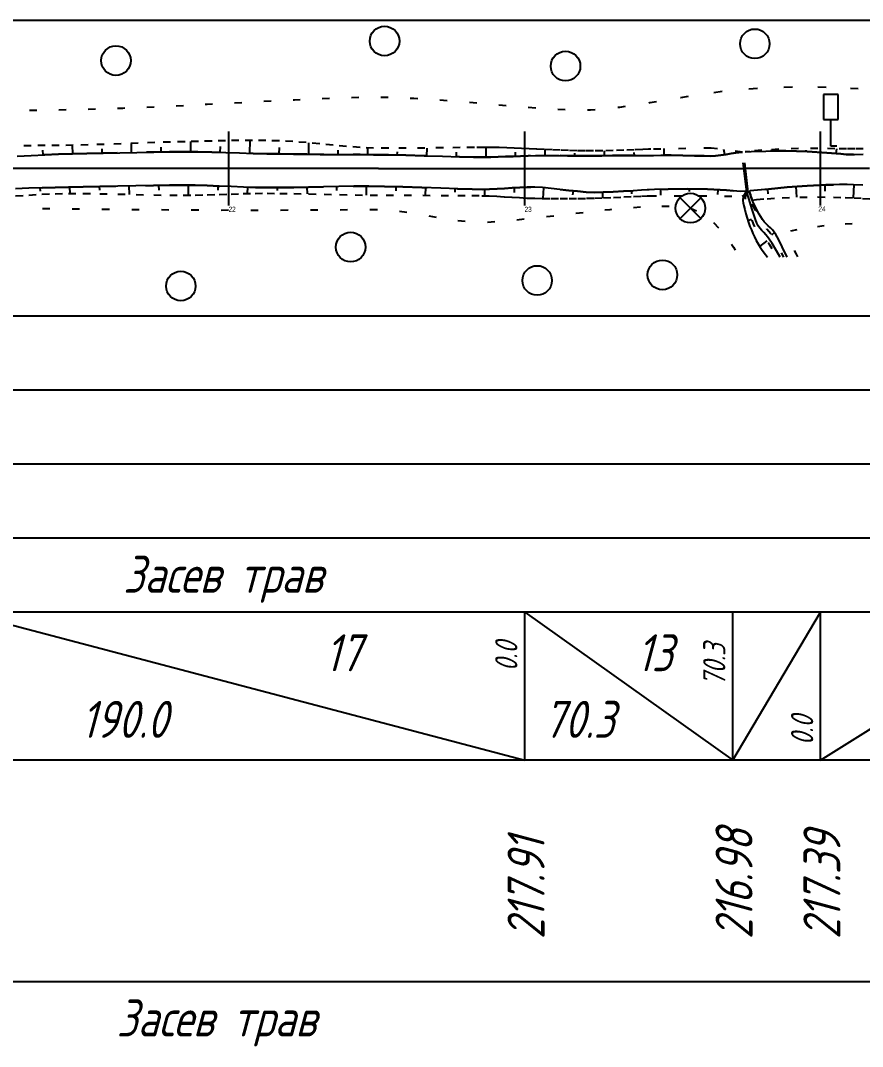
# Model space of a CAD drawing. Extents: x 2172 to 5772, y -842 to -248.
# Drawn here: x 2693.1 to 2750.1, y -681.8 to -612.5 of the extents above; entities that cross this region are included whole.
import ezdxf

# ---------------------------------------------------------------- set-up
doc = ezdxf.new("R2010")
doc.units = 0
doc.header["$MEASUREMENT"] = 0
for name, pattern in [('CONTI', [0]), ('STROT', [1.7, 0.5, -1.2]), ('TP0', [0])]:
    doc.linetypes.add(name, pattern=pattern)
doc.layers.get('0').update_dxf_attribs({"linetype": 'CONTINUOUS'})
for name, color, linetype in [('DEFAULT', 7, 'CONTI'), ('OBRIVDEFAULT', 32, 'CONTI'), ('OTKOSDEFAULT', 32, 'CONTI'), ('SIT_LDEFAULT', 7, 'CONTI'), ('USLZNDEFAULT', 7, 'CONTI'), ('ОТМЕТКИ_КЮВЕТОВ', 7, 'CONTINUOUS'), ('ЧЕРНЫЕ_ОТМЕТКИ', 7, 'CONTINUOUS')]:
    doc.layers.add(name, color=color, linetype=linetype)
doc.styles.add('SHRFT', font='TXT', dxfattribs={"width": 8.75})
doc.styles.add('ГОСТ', font='gost.TTF', dxfattribs={"oblique": 15, "height": 1})

# ---------------------------------------------------------------- blocks, each defined once
blk = doc.blocks.new('BL_7')
at = {"color": 0}
for p, q in [((-3.5, 3.5), (3.5, -3.5)), ((-3.5, -3.5), (3.5, 3.5))]:
    blk.add_line(p, q, dxfattribs=at)
blk.add_circle((0, 0), 5, dxfattribs=at)
blk = doc.blocks.new('BL_12')
at = {"color": 0}
for p, q in [((2.5, 17.5), (-2.5, 17.5)), ((-2.5, 17.5), (-2.5, 9)), ((2.5, 9), (2.5, 17.5)), ((-2.5, 9), (0, 9)), ((0, 0), (0, 9)), ((0, 9), (2.5, 9)), ((2, 0), (0, 0))]:
    blk.add_line(p, q, dxfattribs=at)
blk = doc.blocks.new('BL_2004')
at = {"color": 0}
blk.add_circle((0, 0), 5, dxfattribs=at)

msp = doc.modelspace()

# ---------------------------------------------------------------- linework, layer by layer
at = {"linetype": 'TP0'}
for p, q in [((3107.228, -612.478), (2267.228, -612.478)), ((3107.228, -632.478), (2267.228, -632.478)), ((3107.228, -642.478), (2267.228, -642.478)), ((3107.228, -647.478), (2267.228, -647.478)), ((3107.228, -652.478), (2267.228, -652.478)), ((3107.228, -662.478), (2267.228, -662.478)), ((3107.228, -677.478), (2267.228, -677.478))]:
    msp.add_line(p, q, dxfattribs=at)
at = {"layer": 'DEFAULT', "color": 12, "linetype": 'CONTI'}
for p, q in [((2707.228, -624.977), (2707.227, -619.978)), ((2727.228, -624.978), (2727.23, -619.978)), ((2747.227, -624.977), (2747.229, -619.978)), ((2694.925, -622.478), (2692.435, -622.478)), ((2697.414, -622.478), (2694.925, -622.478)), ((2699.904, -622.478), (2697.414, -622.478)), ((2702.393, -622.478), (2699.904, -622.478)), ((2704.883, -622.478), (2702.393, -622.478)), ((2707.372, -622.478), (2704.883, -622.478)), ((2709.862, -622.478), (2707.372, -622.478)), ((2712.352, -622.478), (2709.862, -622.478)), ((2714.841, -622.478), (2712.352, -622.478)), ((2717.331, -622.478), (2714.841, -622.478)), ((2717.33, -622.478), (2730.068, -622.478)), ((2742.068, -622.478), (2742.099, -622.478)), ((2742.099, -622.478), (2742.129, -622.478)), ((2742.129, -622.478), (2742.159, -622.478)), ((2742.159, -622.478), (2742.189, -622.478))]:
    msp.add_line(p, q, dxfattribs=at)
for points in [[(2730.068, -622.478, 0), (2730.856, -622.477, 0)], [(2730.856, -622.477, 0), (2731.615, -622.478, 0)], [(2731.615, -622.478, 0), (2732.349, -622.477, 0)], [(2732.349, -622.477, 0), (2733.055, -622.478, 0)], [(2733.055, -622.478, 0), (2733.734, -622.478, 0)], [(2733.734, -622.478, 0), (2734.388, -622.477, 0)], [(2734.388, -622.477, 0), (2735.016, -622.477, 0)], [(2735.016, -622.477, 0), (2735.615, -622.477, 0)], [(2735.615, -622.477, 0), (2736.189, -622.477, 0)], [(2736.189, -622.477, 0), (2736.735, -622.477, 0)], [(2736.735, -622.477, 0), (2737.256, -622.478, 0)], [(2737.256, -622.478, 0), (2737.749, -622.477, 0)], [(2737.749, -622.477, 0), (2738.215, -622.478, 0)], [(2738.215, -622.478, 0), (2738.654, -622.478, 0)], [(2738.654, -622.478, 0), (2739.069, -622.477, 0)], [(2739.069, -622.477, 0), (2739.456, -622.478, 0)], [(2739.456, -622.478, 0), (2739.815, -622.478, 0)], [(2739.815, -622.478, 0), (2740.148, -622.477, 0)], [(2740.148, -622.477, 0), (2740.454, -622.477, 0)], [(2740.454, -622.477, 0), (2740.735, -622.478, 0)], [(2740.735, -622.478, 0), (2740.989, -622.477, 0)], [(2740.989, -622.477, 0), (2741.215, -622.478, 0)], [(2741.215, -622.478, 0), (2741.415, -622.478, 0)], [(2741.415, -622.478, 0), (2741.589, -622.479, 0)], [(2741.589, -622.479, 0), (2741.735, -622.477, 0)], [(2741.735, -622.477, 0), (2741.856, -622.478, 0)], [(2741.856, -622.478, 0), (2741.949, -622.477, 0)], [(2741.949, -622.477, 0), (2742.015, -622.479, 0)], [(2742.015, -622.479, 0), (2742.055, -622.477, 0)], [(2742.055, -622.477, 0), (2742.069, -622.477, 0)], [(2742.201, -622.477, 0), (2742.189, -622.478, 0)], [(2742.243, -622.477, 0), (2742.201, -622.477, 0)], [(2742.31, -622.477, 0), (2742.243, -622.477, 0)], [(2742.403, -622.477, 0), (2742.31, -622.477, 0)], [(2742.522, -622.477, 0), (2742.403, -622.477, 0)], [(2742.669, -622.478, 0), (2742.522, -622.477, 0)], [(2742.843, -622.479, 0), (2742.669, -622.478, 0)], [(2743.042, -622.477, 0), (2742.843, -622.479, 0)], [(2743.27, -622.478, 0), (2743.042, -622.477, 0)], [(2743.523, -622.479, 0), (2743.27, -622.478, 0)], [(2743.802, -622.477, 0), (2743.523, -622.479, 0)], [(2744.11, -622.478, 0), (2743.802, -622.477, 0)], [(2744.443, -622.477, 0), (2744.11, -622.478, 0)], [(2744.802, -622.477, 0), (2744.443, -622.477, 0)], [(2745.19, -622.477, 0), (2744.802, -622.477, 0)], [(2745.602, -622.478, 0), (2745.19, -622.477, 0)], [(2746.043, -622.478, 0), (2745.602, -622.478, 0)], [(2746.508, -622.477, 0), (2746.043, -622.478, 0)], [(2747.002, -622.477, 0), (2746.508, -622.477, 0)], [(2747.522, -622.477, 0), (2747.002, -622.477, 0)], [(2748.068, -622.477, 0), (2747.522, -622.477, 0)], [(2748.642, -622.477, 0), (2748.068, -622.477, 0)], [(2749.244, -622.478, 0), (2748.642, -622.477, 0)], [(2749.869, -622.479, 0), (2749.244, -622.478, 0)], [(2750.523, -622.477, 0), (2749.869, -622.479, 0)]]:
    msp.add_polyline3d(points, dxfattribs=at)
at = {"layer": 'OBRIVDEFAULT', "color": 32}
for p, q in [((2742.074, -624.271, 43.105), (2742.031, -624.369, 43.111)), ((2742.113, -624.186, 43.1), (2742.074, -624.271, 43.105)), ((2742.146, -624.125, 43.097), (2742.113, -624.186, 43.1)), ((2742.163, -624.094, 43.095), (2742.146, -624.125, 43.097)), ((2742.429, -624.086, 43.043), (2742.422, -624.062, 43.041)), ((2742.449, -624.156, 43.049), (2742.429, -624.086, 43.043)), ((2742.479, -624.255, 43.058), (2742.449, -624.156, 43.049)), ((2742.518, -624.374, 43.068), (2742.479, -624.255, 43.058)), ((2741.974, -624.576, 43.121), (2741.973, -624.668, 43.126)), ((2741.973, -624.668, 43.126), (2741.997, -624.797, 43.137)), ((2741.996, -624.474, 43.116), (2741.974, -624.576, 43.121)), ((2742.031, -624.369, 43.111), (2741.996, -624.474, 43.116)), ((2741.997, -624.797, 43.137), (2742.042, -625, 43.154)), ((2742.042, -625, 43.154), (2742.106, -625.26, 43.176)), ((2742.56, -624.499, 43.079), (2742.518, -624.374, 43.068)), ((2742.604, -624.618, 43.09), (2742.56, -624.499, 43.079)), ((2742.647, -624.72, 43.099), (2742.604, -624.618, 43.09)), ((2742.7, -624.833, 43.09), (2742.647, -624.72, 43.099)), ((2742.775, -624.986, 43.079), (2742.7, -624.833, 43.09)), ((2742.862, -625.168, 43.065), (2742.775, -624.986, 43.079)), ((2742.106, -625.26, 43.176), (2742.182, -625.551, 43.201)), ((2742.182, -625.551, 43.201), (2742.267, -625.851, 43.227)), ((2742.936, -625.31), (2742.833, -625.374)), ((2742.964, -625.365, 43.05), (2742.862, -625.168, 43.065)), ((2743.072, -625.565, 43.034), (2742.964, -625.365, 43.05)), ((2743.183, -625.758, 43.018), (2743.072, -625.565, 43.034)), ((2742.267, -625.851, 43.227), (2742.358, -626.143, 43.252)), ((2742.313, -625.997), (2742.548, -625.908)), ((2742.358, -626.143, 43.252), (2742.45, -626.401, 43.275)), ((2743.294, -625.93, 43.004), (2743.183, -625.758, 43.018)), ((2743.414, -626.08, 42.976), (2743.294, -625.93, 43.004)), ((2743.546, -626.219, 42.948), (2743.414, -626.08, 42.976)), ((2743.687, -626.357, 42.919), (2743.546, -626.219, 42.948)), ((2743.829, -626.493, 42.89), (2743.687, -626.357, 42.919)), ((2742.45, -626.401, 43.275), (2742.546, -626.638, 43.257)), ((2742.546, -626.638, 43.257), (2742.65, -626.874, 43.24)), ((2742.65, -626.874, 43.24), (2742.761, -627.112, 43.222)), ((2743.968, -626.632, 42.861), (2743.829, -626.493, 42.89)), ((2744.114, -626.809), (2743.914, -626.982)), ((2744.095, -626.781, 42.833), (2743.968, -626.632, 42.861)), ((2744.205, -626.943, 42.804), (2744.095, -626.781, 42.833)), ((2744.372, -627.252, 42.733), (2744.205, -626.943, 42.804)), ((2742.761, -627.112, 43.222), (2742.878, -627.347, 43.204)), ((2742.878, -627.347, 43.204), (2743.003, -627.575, 43.185)), ((2743.003, -627.575, 43.185), (2743.136, -627.799, 43.167)), ((2743.118, -627.768), (2743.611, -627.384)), ((2744.635, -627.78, 42.613), (2744.372, -627.252, 42.733)), ((2744.945, -628.428, 42.467), (2744.635, -627.78, 42.613)), ((2743.136, -627.799, 43.167), (2743.275, -628.01, 43.15)), ((2743.275, -628.01, 43.15), (2743.493, -628.305, 43.041)), ((2743.493, -628.305, 43.041), (2743.626, -628.478, 42.975)), ((2744.967, -628.478, 42.456), (2744.945, -628.428, 42.607))]:
    msp.add_line(p, q, dxfattribs=at)
at = {"layer": 'OTKOSDEFAULT', "color": 32, "linetype": 'STROT'}
for p, q in [((2699.941, -620.812, 44.076), (2698.801, -620.851, 44.092)), ((2701.093, -620.771, 44.059), (2699.941, -620.812, 44.076)), ((2702.222, -620.73, 44.043), (2701.093, -620.771, 44.059)), ((2703.289, -620.695, 44.028), (2702.222, -620.73, 44.043)), ((2704.261, -620.669, 44.015), (2703.289, -620.695, 44.028)), ((2705.171, -620.647, 44.005), (2704.261, -620.669, 44.015)), ((2706.084, -620.624, 43.995), (2705.171, -620.647, 44.005)), ((2706.995, -620.605, 43.985), (2706.084, -620.624, 43.995)), ((2707.906, -620.591, 43.976), (2706.995, -620.605, 43.985)), ((2708.818, -620.587, 43.966), (2707.906, -620.591, 43.976)), ((2709.727, -620.594, 43.956), (2708.818, -620.587, 43.966)), ((2710.637, -620.616, 43.946), (2709.727, -620.594, 43.956)), ((2711.546, -620.663, 43.93), (2710.637, -620.616, 43.946)), ((2712.455, -620.735, 43.914), (2711.546, -620.663, 43.93)), ((2713.364, -620.819, 43.898), (2712.455, -620.735, 43.914)), ((2714.273, -620.909, 43.882), (2713.364, -620.819, 43.898)), ((2693.854, -620.94, 44.183), (2692.905, -620.947, 44.203)), ((2694.806, -620.935, 44.162), (2693.854, -620.94, 44.183)), ((2695.755, -620.925, 44.142), (2694.806, -620.935, 44.162)), ((2696.705, -620.909, 44.121), (2695.755, -620.925, 44.142)), ((2697.71, -620.885, 44.107), (2696.705, -620.909, 44.121)), ((2698.801, -620.851, 44.092), (2697.71, -620.885, 44.107)), ((2715.183, -620.994, 43.866), (2714.273, -620.909, 43.882)), ((2716.096, -621.062, 43.85), (2715.183, -620.994, 43.866)), ((2717.006, -621.104, 43.834), (2716.096, -621.062, 43.85)), ((2718.03, -621.119, 43.819), (2717.006, -621.104, 43.834)), ((2719.218, -621.118, 43.801), (2718.03, -621.119, 43.819)), ((2720.48, -621.107, 43.782), (2719.218, -621.118, 43.801)), ((2721.726, -621.089, 43.764), (2720.48, -621.107, 43.782)), ((2722.869, -621.071, 43.747), (2721.726, -621.089, 43.764)), ((2723.822, -621.058, 43.733), (2722.869, -621.071, 43.747)), ((2724.495, -621.053, 43.723), (2723.822, -621.058, 43.733)), ((2724.998, -621.06, 43.713), (2724.495, -621.053, 43.723)), ((2725.502, -621.073, 43.702), (2724.998, -621.06, 43.713)), ((2726.006, -621.091, 43.691), (2725.502, -621.073, 43.702)), ((2726.51, -621.112, 43.68), (2726.006, -621.091, 43.691)), ((2727.013, -621.136, 43.67), (2726.51, -621.112, 43.68)), ((2727.516, -621.157, 43.659), (2727.013, -621.136, 43.67)), ((2728.02, -621.175, 43.648), (2727.516, -621.157, 43.659)), ((2728.537, -621.193, 43.638), (2728.02, -621.175, 43.648)), ((2729.075, -621.217, 43.628), (2728.537, -621.193, 43.638)), ((2729.629, -621.242, 43.618), (2729.075, -621.217, 43.628)), ((2730.193, -621.265, 43.608), (2729.629, -621.242, 43.618)), ((2730.759, -621.284, 43.597), (2730.193, -621.265, 43.608)), ((2731.323, -621.295, 43.587), (2730.759, -621.284, 43.597)), ((2731.879, -621.297, 43.577), (2731.323, -621.295, 43.587)), ((2732.495, -621.286, 43.572), (2731.879, -621.297, 43.577)), ((2733.203, -621.265, 43.567), (2732.495, -621.286, 43.572)), ((2733.935, -621.239, 43.561), (2733.203, -621.265, 43.567)), ((2734.624, -621.216, 43.556), (2733.935, -621.239, 43.561)), ((2735.201, -621.197, 43.552), (2734.624, -621.216, 43.556)), ((2735.599, -621.186, 43.549), (2735.201, -621.197, 43.552)), ((2735.746, -621.182, 43.548), (2735.599, -621.186, 43.549)), ((2739.822, -621.099, 43.467), (2735.746, -621.182, 43.548)), ((2741.944, -621.369, 43.428), (2739.822, -621.099, 43.467)), ((2741.9, -621.37, 43.427), (2741.944, -621.369, 43.428)), ((2742.428, -621.329, 43.436), (2742.118, -621.362, 43.432)), ((2743.248, -621.254, 43.448), (2742.428, -621.329, 43.436)), ((2744.409, -621.181, 43.465), (2743.248, -621.254, 43.448)), ((2745.733, -621.136, 43.484), (2744.409, -621.181, 43.465)), ((2747.048, -621.131, 43.503), (2745.733, -621.136, 43.484)), ((2748.186, -621.146, 43.52), (2747.048, -621.131, 43.503)), ((2748.979, -621.161, 43.531), (2748.186, -621.146, 43.52)), ((2749.545, -621.161, 43.538), (2748.979, -621.161, 43.531)), ((2750.108, -621.151, 43.545), (2749.545, -621.161, 43.538)), ((2692.809, -624.33, 44.155), (2693.699, -624.276, 44.145)), ((2693.699, -624.276, 44.145), (2694.591, -624.227, 44.135)), ((2694.591, -624.227, 44.135), (2695.482, -624.187, 44.125)), ((2695.482, -624.187, 44.125), (2696.373, -624.169, 44.116)), ((2696.373, -624.169, 44.116), (2697.359, -624.171, 44.098)), ((2697.359, -624.171, 44.098), (2698.493, -624.188, 44.078)), ((2698.493, -624.188, 44.078), (2699.71, -624.216, 44.057)), ((2699.71, -624.216, 44.057), (2700.946, -624.244, 44.035)), ((2700.946, -624.244, 44.035), (2702.142, -624.269, 44.014)), ((2702.142, -624.269, 44.014), (2703.228, -624.287, 43.994)), ((2703.228, -624.287, 43.994), (2704.145, -624.292, 43.978)), ((2704.145, -624.292, 43.978), (2704.956, -624.283, 43.965)), ((2704.956, -624.283, 43.965), (2705.766, -624.264, 43.952)), ((2705.766, -624.264, 43.952), (2706.576, -624.237, 43.939)), ((2706.576, -624.237, 43.939), (2707.384, -624.209, 43.926)), ((2707.384, -624.209, 43.926), (2708.195, -624.183, 43.913)), ((2708.195, -624.183, 43.913), (2709.005, -624.165, 43.9)), ((2709.005, -624.165, 43.9), (2709.814, -624.159, 43.887)), ((2709.814, -624.159, 43.887), (2710.673, -624.165, 43.873)), ((2710.673, -624.165, 43.873), (2711.614, -624.183, 43.857)), ((2711.614, -624.183, 43.857), (2712.617, -624.204, 43.841)), ((2712.617, -624.204, 43.841), (2713.657, -624.228, 43.823)), ((2713.657, -624.228, 43.823), (2714.711, -624.251, 43.806)), ((2714.711, -624.251, 43.806), (2715.759, -624.27, 43.789)), ((2715.759, -624.27, 43.789), (2716.778, -624.282, 43.772)), ((2716.778, -624.282, 43.772), (2717.863, -624.289, 43.753)), ((2717.863, -624.289, 43.753), (2719.077, -624.292, 43.732)), ((2719.077, -624.292, 43.732), (2720.342, -624.295, 43.71)), ((2720.342, -624.295, 43.71), (2721.577, -624.301, 43.689)), ((2721.577, -624.301, 43.689), (2722.706, -624.304, 43.669)), ((2722.706, -624.304, 43.669), (2723.646, -624.312, 43.653)), ((2741.924, -624.347, 43.116), (2742.014, -624.305, 43.11)), ((2742.014, -624.305, 43.11), (2742.03, -624.28, 43.108)), ((2742.03, -624.28, 43.108), (2742.163, -624.094, 43.095)), ((2742.163, -624.094, 43.095), (2742.165, -624.084, 43.111)), ((2742.165, -624.084, 43.111), (2742.178, -624.026, 43.534)), ((2742.422, -624.062, 43.041), (2742.429, -624.086, 43.043)), ((2742.429, -624.086, 43.043), (2742.449, -624.156, 43.049)), ((2742.449, -624.156, 43.049), (2742.479, -624.255, 43.058)), ((2742.479, -624.255, 43.058), (2742.518, -624.374, 43.068)), ((2723.646, -624.312, 43.653), (2724.319, -624.32, 43.641)), ((2724.319, -624.32, 43.641), (2724.831, -624.335, 43.636)), ((2724.831, -624.335, 43.636), (2725.342, -624.36, 43.63)), ((2725.342, -624.36, 43.63), (2725.854, -624.392, 43.624)), ((2725.854, -624.392, 43.624), (2726.365, -624.425, 43.619)), ((2726.365, -624.425, 43.619), (2726.877, -624.454, 43.613)), ((2726.877, -624.454, 43.613), (2727.387, -624.48, 43.608)), ((2727.387, -624.48, 43.608), (2727.9, -624.497, 43.602)), ((2727.9, -624.497, 43.602), (2728.437, -624.507, 43.593)), ((2728.437, -624.507, 43.593), (2729.011, -624.513, 43.584)), ((2729.011, -624.513, 43.584), (2729.611, -624.515, 43.574)), ((2729.611, -624.515, 43.574), (2730.221, -624.514, 43.564)), ((2730.221, -624.514, 43.564), (2730.826, -624.507, 43.554)), ((2730.826, -624.507, 43.554), (2731.41, -624.5, 43.545)), ((2731.41, -624.5, 43.545), (2731.961, -624.486, 43.536)), ((2731.961, -624.486, 43.536), (2732.555, -624.465, 43.529)), ((2732.555, -624.465, 43.529), (2733.232, -624.435, 43.521)), ((2733.232, -624.435, 43.521), (2733.929, -624.403, 43.513)), ((2733.929, -624.403, 43.513), (2734.58, -624.375, 43.505)), ((2734.58, -624.375, 43.505), (2735.124, -624.352, 43.499)), ((2735.124, -624.352, 43.499), (2735.496, -624.338, 43.494)), ((2735.496, -624.338, 43.494), (2735.634, -624.334, 43.493)), ((2735.634, -624.334, 43.493), (2741.924, -624.347, 43.116)), ((2742.518, -624.374, 43.068), (2742.56, -624.499, 43.079)), ((2742.56, -624.499, 43.079), (2742.604, -624.618, 43.09)), ((2742.604, -624.618, 43.09), (2742.894, -624.59, 42.931)), ((2742.894, -624.59, 42.931), (2743.61, -624.523, 42.98)), ((2743.61, -624.523, 42.98), (2744.633, -624.458, 43.049)), ((2744.633, -624.458, 43.049), (2745.821, -624.415, 43.128)), ((2745.821, -624.415, 43.128), (2747.026, -624.408, 43.208)), ((2747.026, -624.408, 43.208), (2748.095, -624.427, 43.279)), ((2748.095, -624.427, 43.279), (2748.877, -624.452, 43.33)), ((2748.877, -624.452, 43.33), (2749.463, -624.475, 43.329)), ((2749.463, -624.475, 43.329), (2750.052, -624.501, 43.328)), ((2750.052, -624.501, 43.328), (2750.643, -624.53, 43.327))]:
    msp.add_line(p, q, dxfattribs=at)
at = {"layer": 'OTKOSDEFAULT', "color": 32}
for p, q in [((2700.652, -621.399), (2700.64, -620.788)), ((2704.642, -621.36), (2704.647, -620.66)), ((2708.632, -621.452), (2708.657, -620.589)), ((2712.621, -621.52), (2712.627, -620.751)), ((2694.671, -621.566), (2694.656, -621.251)), ((2694.783, -621.56, 44.221), (2695.713, -621.52, 44.195)), ((2695.713, -621.52, 44.195), (2696.644, -621.489, 44.168)), ((2696.644, -621.489, 44.168), (2697.633, -621.464, 44.146)), ((2696.665, -621.488), (2696.649, -620.909)), ((2697.633, -621.464, 44.146), (2698.716, -621.439, 44.123)), ((2698.658, -621.441), (2698.651, -621.149)), ((2698.716, -621.439, 44.123), (2699.852, -621.415, 44.098)), ((2699.852, -621.415, 44.098), (2701.008, -621.393, 44.072)), ((2701.008, -621.393, 44.072), (2702.142, -621.375, 44.048)), ((2702.142, -621.375, 44.048), (2703.222, -621.362, 44.024)), ((2702.648, -621.368), (2702.643, -621.043)), ((2703.222, -621.362, 44.024), (2704.207, -621.357, 44.002)), ((2704.207, -621.357, 44.002), (2705.137, -621.364, 44.002)), ((2705.137, -621.364, 44.002), (2706.072, -621.38, 44.002)), ((2706.072, -621.38, 44.002), (2707.008, -621.403, 44.002)), ((2706.637, -621.394), (2706.647, -621.005)), ((2707.008, -621.403, 44.002), (2707.944, -621.432, 44.002)), ((2707.944, -621.432, 44.002), (2708.871, -621.459, 44.002)), ((2708.871, -621.459, 44.002), (2709.791, -621.484, 44.002)), ((2709.791, -621.484, 44.002), (2710.698, -621.502, 44.002)), ((2710.628, -621.501), (2710.636, -621.06)), ((2710.698, -621.502, 44.002), (2711.598, -621.513, 43.979)), ((2711.598, -621.513, 43.979), (2712.498, -621.52, 43.957)), ((2712.498, -621.52, 43.957), (2713.399, -621.526, 43.935)), ((2713.399, -621.526, 43.935), (2714.299, -621.529, 43.913)), ((2714.299, -621.529, 43.913), (2715.199, -621.534, 43.891)), ((2714.617, -621.531), (2714.619, -621.236)), ((2715.199, -621.534, 43.891), (2716.1, -621.54, 43.869)), ((2716.612, -621.545), (2716.617, -621.087)), ((2718.611, -621.577), (2718.615, -621.348)), ((2720.612, -621.626), (2720.624, -621.104)), ((2722.611, -621.678), (2722.619, -621.376)), ((2724.611, -621.713), (2724.61, -621.054)), ((2726.611, -621.655), (2726.599, -621.386)), ((2728.61, -621.61), (2728.61, -621.197)), ((2730.611, -621.622), (2730.612, -621.451)), ((2732.618, -621.614), (2732.615, -621.282)), ((2734.635, -621.595), (2734.634, -621.407)), ((2736.662, -621.59), (2736.662, -621.134)), ((2740.472, -621.582, 43.527), (2740.839, -621.529, 43.499)), ((2740.743, -621.543), (2740.688, -621.193)), ((2740.839, -621.529, 43.499), (2741.186, -621.475, 43.473)), ((2741.186, -621.475, 43.473), (2741.486, -621.427, 43.45)), ((2741.486, -621.427, 43.45), (2741.705, -621.391, 43.433)), ((2741.705, -621.391, 43.433), (2741.814, -621.376, 43.425)), ((2741.814, -621.376, 43.425), (2741.858, -621.372, 43.426)), ((2741.858, -621.372, 43.426), (2741.9, -621.37, 43.427)), ((2742.118, -621.362, 43.432), (2742.533, -621.337, 43.443)), ((2742.533, -621.337, 43.443), (2743.532, -621.3, 43.471)), ((2743.532, -621.3, 43.471), (2744.877, -621.294, 43.508)), ((2744.19, -621.291), (2744.189, -621.192)), ((2744.877, -621.294, 43.508), (2746.324, -621.34, 43.548)), ((2746.248, -621.337), (2746.253, -621.234)), ((2746.324, -621.34, 43.548), (2747.639, -621.421, 43.585)), ((2747.639, -621.421, 43.585), (2748.593, -621.498, 43.612)), ((2748.286, -621.471), (2748.315, -621.146)), ((2748.593, -621.498, 43.612), (2748.961, -621.532, 43.622)), ((2748.961, -621.532, 43.622), (2749.11, -621.529, 43.621)), ((2749.11, -621.529, 43.621), (2749.514, -621.526, 43.619)), ((2749.514, -621.526, 43.619), (2750.099, -621.523, 43.615)), ((2692.922, -621.653, 44.274), (2693.852, -621.606, 44.247)), ((2693.852, -621.606, 44.247), (2694.783, -621.56, 44.221)), ((2716.1, -621.54, 43.869), (2717, -621.548, 43.846)), ((2717, -621.548, 43.846), (2718.011, -621.565, 43.829)), ((2718.011, -621.565, 43.829), (2719.188, -621.591, 43.809)), ((2719.188, -621.591, 43.809), (2720.436, -621.622, 43.788)), ((2720.436, -621.622, 43.788), (2721.673, -621.655, 43.766)), ((2721.673, -621.655, 43.766), (2722.807, -621.683, 43.747)), ((2722.807, -621.683, 43.747), (2723.755, -621.706, 43.731)), ((2723.755, -621.706, 43.731), (2724.426, -621.715, 43.719)), ((2724.426, -621.715, 43.719), (2724.929, -621.711, 43.708)), ((2724.929, -621.711, 43.708), (2725.433, -621.7, 43.696)), ((2725.433, -621.7, 43.696), (2725.936, -621.682, 43.684)), ((2725.936, -621.682, 43.684), (2726.44, -621.662, 43.672)), ((2726.44, -621.662, 43.672), (2726.944, -621.641, 43.661)), ((2726.944, -621.641, 43.661), (2727.448, -621.623, 43.649)), ((2727.448, -621.623, 43.649), (2727.951, -621.612, 43.637)), ((2727.951, -621.612, 43.637), (2728.468, -621.609, 43.63)), ((2728.468, -621.609, 43.63), (2729.006, -621.61, 43.621)), ((2729.006, -621.61, 43.621), (2729.561, -621.613, 43.613)), ((2729.561, -621.613, 43.613), (2730.126, -621.618, 43.605)), ((2730.126, -621.618, 43.605), (2730.695, -621.623, 43.596)), ((2730.695, -621.623, 43.596), (2731.261, -621.624, 43.588)), ((2731.261, -621.624, 43.588), (2731.822, -621.622, 43.58)), ((2731.822, -621.622, 43.58), (2732.447, -621.616, 43.57)), ((2732.447, -621.616, 43.57), (2733.165, -621.606, 43.559)), ((2733.165, -621.606, 43.559), (2733.909, -621.599, 43.548)), ((2733.909, -621.599, 43.548), (2734.609, -621.596, 43.537)), ((2734.609, -621.596, 43.537), (2735.197, -621.596, 43.529)), ((2735.197, -621.596, 43.529), (2735.6, -621.599, 43.522)), ((2735.6, -621.599, 43.522), (2735.75, -621.601, 43.52)), ((2735.75, -621.601, 43.52), (2735.937, -621.598, 43.523)), ((2735.937, -621.598, 43.523), (2736.433, -621.592, 43.53)), ((2736.433, -621.592, 43.53), (2737.129, -621.592, 43.54)), ((2737.129, -621.592, 43.54), (2737.921, -621.599, 43.551)), ((2737.921, -621.599, 43.551), (2738.701, -621.617, 43.562)), ((2738.701, -621.617, 43.562), (2739.364, -621.635, 43.572)), ((2739.364, -621.635, 43.572), (2739.798, -621.641, 43.578)), ((2739.798, -621.641, 43.578), (2740.115, -621.623, 43.554)), ((2740.115, -621.623, 43.554), (2740.472, -621.582, 43.527)), ((2703.208, -623.61, 44.064), (2702.125, -623.624, 44.081)), ((2704.126, -623.604, 44.049), (2703.208, -623.61, 44.064)), ((2704.942, -623.612, 44.026), (2704.126, -623.604, 44.049)), ((2704.479, -623.607), (2704.473, -624.288)), ((2705.757, -623.636, 44.003), (2704.942, -623.612, 44.026)), ((2747.581, -623.594, 43.566), (2746.322, -623.644, 43.562)), ((2747.502, -623.597), (2747.513, -624.006)), ((2748.505, -623.576, 43.538), (2747.581, -623.594, 43.566)), ((2748.863, -623.572, 43.567), (2748.505, -623.576, 43.538)), ((2749.022, -623.576, 43.569), (2748.863, -623.572, 43.567)), ((2749.45, -623.588, 43.575), (2749.022, -623.576, 43.569)), ((2749.466, -623.589), (2749.439, -624.475)), ((2750.075, -623.611, 43.582), (2749.45, -623.588, 43.575)), ((2693.703, -623.823, 44.206), (2692.809, -623.857, 44.218)), ((2694.596, -623.79, 44.195), (2693.703, -623.823, 44.206)), ((2694.454, -623.795), (2694.462, -624.015)), ((2695.491, -623.761, 44.183), (2694.596, -623.79, 44.195)), ((2696.385, -623.737, 44.172), (2695.491, -623.761, 44.183)), ((2697.372, -623.716, 44.156), (2696.385, -623.737, 44.172)), ((2696.46, -623.736), (2696.471, -624.169)), ((2698.5, -623.692, 44.138), (2697.372, -623.716, 44.156)), ((2698.465, -623.693), (2698.47, -623.94)), ((2699.71, -623.669, 44.119), (2698.5, -623.692, 44.138)), ((2700.937, -623.645, 44.1), (2699.71, -623.669, 44.119)), ((2700.47, -623.655), (2700.48, -624.234)), ((2702.125, -623.624, 44.081), (2700.937, -623.645, 44.1)), ((2702.475, -623.619), (2702.478, -623.947)), ((2706.572, -623.669, 43.98), (2705.757, -623.636, 44.003)), ((2706.481, -623.666), (2706.469, -623.954)), ((2707.387, -623.704, 43.957), (2706.572, -623.669, 43.98)), ((2708.203, -623.735, 43.933), (2707.387, -623.704, 43.957)), ((2709.018, -623.762, 43.91), (2708.203, -623.735, 43.933)), ((2708.485, -623.746), (2708.47, -624.177)), ((2709.834, -623.776, 43.887), (2709.018, -623.762, 43.91)), ((2710.692, -623.774, 43.872), (2709.834, -623.776, 43.887)), ((2710.49, -623.774), (2710.49, -623.969)), ((2711.625, -623.759, 43.856), (2710.692, -623.774, 43.872)), ((2712.608, -623.739, 43.839), (2711.625, -623.759, 43.856)), ((2712.497, -623.742), (2712.506, -624.202)), ((2713.627, -623.714, 43.821), (2712.608, -623.739, 43.839)), ((2714.656, -623.692, 43.803), (2713.627, -623.714, 43.821)), ((2714.501, -623.696), (2714.505, -623.972)), ((2715.679, -623.677, 43.786), (2714.656, -623.692, 43.803)), ((2716.676, -623.674, 43.768), (2715.679, -623.677, 43.786)), ((2716.508, -623.675), (2716.507, -624.279)), ((2717.756, -623.689, 43.748), (2716.676, -623.674, 43.768)), ((2718.983, -623.721, 43.724), (2717.756, -623.689, 43.748)), ((2718.51, -623.709), (2718.503, -624.001)), ((2720.274, -623.761, 43.699), (2718.983, -623.721, 43.724)), ((2721.542, -623.807, 43.675), (2720.274, -623.761, 43.699)), ((2720.508, -623.769), (2720.49, -624.295)), ((2722.7, -623.848, 43.653), (2721.542, -623.807, 43.675)), ((2722.508, -623.843), (2722.501, -624.074)), ((2723.661, -623.88, 43.634), (2722.7, -623.848, 43.653)), ((2724.34, -623.894, 43.621), (2723.661, -623.88, 43.634)), ((2724.849, -623.887, 43.626), (2724.34, -623.894, 43.621)), ((2724.509, -623.892), (2724.512, -624.325)), ((2725.357, -623.863, 43.631), (2724.849, -623.887, 43.626)), ((2725.868, -623.83, 43.636), (2725.357, -623.863, 43.631)), ((2726.376, -623.794, 43.641), (2725.868, -623.83, 43.636)), ((2726.884, -623.766, 43.646), (2726.376, -623.794, 43.641)), ((2726.502, -623.787), (2726.521, -624.112)), ((2727.395, -623.747, 43.651), (2726.884, -623.766, 43.646)), ((2727.902, -623.749, 43.656), (2727.395, -623.747, 43.651)), ((2728.433, -623.777, 43.643), (2727.902, -623.749, 43.656)), ((2729.001, -623.829, 43.628), (2728.433, -623.777, 43.643)), ((2728.501, -623.784), (2728.447, -624.507)), ((2729.593, -623.893, 43.613), (2729.001, -623.829, 43.628)), ((2730.196, -623.962, 43.597), (2729.593, -623.893, 43.613)), ((2730.794, -624.026, 43.581), (2730.196, -623.962, 43.597)), ((2730.49, -623.993), (2730.463, -624.253)), ((2731.376, -624.074, 43.566), (2730.794, -624.026, 43.581)), ((2731.928, -624.097, 43.552), (2731.376, -624.074, 43.566)), ((2732.524, -624.092, 43.55), (2731.928, -624.097, 43.552)), ((2732.474, -624.093), (2732.482, -624.467)), ((2733.207, -624.064, 43.549), (2732.524, -624.092, 43.55)), ((2733.909, -624.025, 43.547), (2733.207, -624.064, 43.549)), ((2734.566, -623.987, 43.545), (2733.909, -624.025, 43.547)), ((2734.442, -623.994), (2734.453, -624.187)), ((2735.117, -623.953, 43.544), (2734.566, -623.987, 43.545)), ((2735.493, -623.93, 43.543), (2735.117, -623.953, 43.544)), ((2735.633, -623.92, 43.543), (2735.493, -623.93, 43.543)), ((2735.995, -623.905, 43.55), (2735.633, -623.92, 43.543)), ((2736.93, -623.872, 43.544), (2735.995, -623.905, 43.55)), ((2736.397, -623.89), (2736.41, -624.286)), ((2738.205, -623.859, 43.572), (2736.93, -623.872, 43.544)), ((2739.59, -623.887, 43.546), (2738.205, -623.859, 43.572)), ((2738.341, -623.861), (2738.339, -624.041)), ((2740.86, -623.959, 43.594), (2739.59, -623.887, 43.546)), ((2740.272, -623.919), (2740.256, -624.24)), ((2741.791, -624.041, 43.53), (2740.86, -623.959, 43.594)), ((2742.178, -624.026, 43.534), (2741.791, -624.041, 43.53)), ((2742.475, -623.997, 43.536), (2742.422, -624.062, 43.041)), ((2743.709, -623.874, 43.548), (2742.475, -623.997, 43.536)), ((2743.629, -623.88), (2743.667, -624.198)), ((2744.956, -623.741, 43.564), (2743.709, -623.874, 43.548)), ((2746.322, -623.644, 43.562), (2744.956, -623.741, 43.564)), ((2745.553, -623.693), (2745.602, -624.419))]:
    msp.add_line(p, q, dxfattribs=at)
at = {"layer": 'SIT_LDEFAULT', "color": 7}
for p, q in [((2740, -617.336), (2740.58, -617.263)), ((2742.37, -617.09), (2742.971, -617.05)), ((2744.752, -616.976), (2745.333, -616.965)), ((2747.041, -616.97), (2747.599, -616.983)), ((2749.239, -617.051), (2749.776, -617.08)), ((2707.61, -618.04), (2708.103, -618.015)), ((2709.584, -617.936), (2710.078, -617.911)), ((2711.56, -617.835), (2711.663, -617.83)), ((2711.665, -617.832), (2712.054, -617.815)), ((2713.535, -617.747), (2714.029, -617.727)), ((2715.512, -617.674), (2716.006, -617.663)), ((2717.492, -617.654), (2717.568, -617.655)), ((2717.569, -617.652), (2717.992, -617.662)), ((2719.491, -617.718), (2719.735, -617.729)), ((2719.735, -617.729), (2719.991, -617.744)), ((2721.488, -617.843), (2721.98, -617.879)), ((2721.98, -617.879), (2721.986, -617.88)), ((2723.48, -618.002), (2723.978, -618.046)), ((2735.605, -618.04), (2735.68, -618.029)), ((2735.68, -618.029), (2736.136, -617.951)), ((2737.757, -617.679), (2737.789, -617.674)), ((2737.789, -617.674), (2738.307, -617.588)), ((2693.755, -618.547), (2694.251, -618.54)), ((2695.736, -618.513), (2696.232, -618.504)), ((2697.716, -618.472), (2698.211, -618.456)), ((2699.697, -618.406), (2700.047, -618.393)), ((2700.047, -618.393), (2700.192, -618.388)), ((2701.675, -618.326), (2702.168, -618.303)), ((2703.654, -618.236), (2704.149, -618.213)), ((2705.63, -618.142), (2705.768, -618.135)), ((2705.767, -618.133), (2706.126, -618.115)), ((2725.474, -618.175), (2725.971, -618.219)), ((2727.466, -618.346), (2727.965, -618.385)), ((2729.461, -618.482), (2729.96, -618.503)), ((2731.47, -618.512), (2731.659, -618.507)), ((2731.661, -618.509), (2731.977, -618.487)), ((2733.518, -618.346), (2733.643, -618.331)), ((2733.643, -618.331), (2734.036, -618.276)), ((2695.713, -621.52), (2694.783, -621.56)), ((2696.644, -621.489), (2695.713, -621.52)), ((2697.633, -621.464), (2696.644, -621.489)), ((2698.716, -621.439), (2697.633, -621.464)), ((2699.67, -621.419), (2698.716, -621.439)), ((2702.142, -621.375), (2701.664, -621.383)), ((2703.223, -621.363), (2702.143, -621.377)), ((2704.207, -621.357), (2703.221, -621.36)), ((2705.137, -621.364), (2704.207, -621.357)), ((2706.072, -621.38), (2705.137, -621.364)), ((2706.651, -621.394), (2706.072, -621.38)), ((2708.871, -621.459), (2708.647, -621.452)), ((2709.791, -621.484), (2708.871, -621.459)), ((2710.698, -621.502), (2709.791, -621.484)), ((2711.598, -621.513), (2710.698, -621.502)), ((2712.498, -621.52), (2711.598, -621.513)), ((2713.399, -621.526), (2712.498, -621.52)), ((2713.633, -621.526), (2713.399, -621.526)), ((2740.839, -621.529), (2740.472, -621.582)), ((2741.186, -621.475), (2740.839, -621.529)), ((2741.486, -621.427), (2741.186, -621.475)), ((2741.705, -621.391), (2741.486, -621.427)), ((2741.774, -621.382), (2741.705, -621.391)), ((2744.877, -621.294), (2743.844, -621.295)), ((2746.323, -621.338), (2744.877, -621.293)), ((2747.639, -621.421), (2746.324, -621.34)), ((2748.593, -621.498), (2747.639, -621.421)), ((2748.961, -621.532), (2748.593, -621.498)), ((2749.11, -621.529), (2748.961, -621.532)), ((2749.42, -621.525), (2749.11, -621.527)), ((2694.783, -621.56), (2694.684, -621.565)), ((2716.1, -621.54), (2715.628, -621.537)), ((2717, -621.548), (2716.1, -621.54)), ((2718.011, -621.565), (2717, -621.548)), ((2719.188, -621.591), (2718.011, -621.565)), ((2720.436, -621.622), (2719.188, -621.591)), ((2720.624, -621.627), (2720.436, -621.622)), ((2722.807, -621.683), (2722.624, -621.679)), ((2723.755, -621.706), (2722.807, -621.683)), ((2724.426, -621.715), (2723.755, -621.706)), ((2724.929, -621.711), (2724.426, -621.715)), ((2725.433, -621.7), (2724.929, -621.711)), ((2725.936, -621.682), (2725.433, -621.7)), ((2726.44, -621.662), (2725.936, -621.682)), ((2726.944, -621.641), (2726.44, -621.662)), ((2727.448, -621.623), (2726.944, -621.641)), ((2727.622, -621.618), (2727.448, -621.623)), ((2730.127, -621.619), (2729.621, -621.615)), ((2730.695, -621.623), (2730.126, -621.618)), ((2731.261, -621.624), (2730.695, -621.623)), ((2731.822, -621.622), (2731.261, -621.624)), ((2732.447, -621.616), (2731.822, -621.622)), ((2733.165, -621.606), (2732.447, -621.616)), ((2733.909, -621.599), (2733.165, -621.606)), ((2734.609, -621.596), (2733.909, -621.599)), ((2734.644, -621.594), (2734.608, -621.594)), ((2737.129, -621.592), (2736.674, -621.59)), ((2737.921, -621.599), (2737.129, -621.592)), ((2738.701, -621.617), (2737.921, -621.599)), ((2739.364, -621.635), (2738.701, -621.617)), ((2739.798, -621.641), (2739.364, -621.635)), ((2740.115, -621.623), (2739.798, -621.641)), ((2740.472, -621.582), (2740.115, -621.623)), ((2742.231, -624.089), (2741.994, -622.104)), ((2742.325, -624.078), (2742.097, -622.091)), ((2702.125, -623.624), (2703.208, -623.61)), ((2703.208, -623.61), (2704.127, -623.606)), ((2704.126, -623.604), (2704.942, -623.612)), ((2704.942, -623.612), (2705.757, -623.636)), ((2746.322, -623.644), (2747.581, -623.594)), ((2747.581, -623.594), (2748.095, -623.582)), ((2694.581, -623.792), (2694.597, -623.791)), ((2694.596, -623.79), (2695.491, -623.761)), ((2695.491, -623.761), (2696.385, -623.737)), ((2696.385, -623.737), (2697.372, -623.716)), ((2697.372, -623.716), (2698.5, -623.692)), ((2698.5, -623.692), (2699.593, -623.672)), ((2701.599, -623.635), (2702.125, -623.624)), ((2705.757, -623.636), (2706.572, -623.669)), ((2706.572, -623.669), (2706.611, -623.67)), ((2708.617, -623.749), (2709.018, -623.762)), ((2709.018, -623.762), (2709.834, -623.776)), ((2709.834, -623.776), (2710.692, -623.774)), ((2710.692, -623.774), (2711.625, -623.759)), ((2711.625, -623.759), (2712.608, -623.739)), ((2712.608, -623.739), (2713.627, -623.714)), ((2715.635, -623.677), (2715.679, -623.677)), ((2715.679, -623.677), (2716.676, -623.674)), ((2716.676, -623.674), (2717.756, -623.689)), ((2717.756, -623.689), (2718.983, -623.721)), ((2718.983, -623.721), (2720.274, -623.761)), ((2720.274, -623.761), (2720.638, -623.774)), ((2722.637, -623.846), (2722.7, -623.848)), ((2722.7, -623.848), (2723.661, -623.88)), ((2723.661, -623.88), (2724.34, -623.894)), ((2724.34, -623.894), (2724.849, -623.887)), ((2724.849, -623.887), (2725.357, -623.863)), ((2725.357, -623.863), (2725.868, -623.83)), ((2725.868, -623.83), (2726.376, -623.794)), ((2726.375, -623.793), (2726.883, -623.764)), ((2726.884, -623.766), (2727.395, -623.747)), ((2727.395, -623.747), (2727.633, -623.748)), ((2729.626, -623.897), (2730.196, -623.962)), ((2730.196, -623.962), (2730.794, -624.026)), ((2730.794, -624.026), (2731.376, -624.074)), ((2731.376, -624.074), (2731.928, -624.097)), ((2731.928, -624.097), (2732.523, -624.091)), ((2732.524, -624.092), (2733.207, -624.064)), ((2733.207, -624.064), (2733.909, -624.025)), ((2733.909, -624.025), (2734.566, -623.987)), ((2736.524, -623.884), (2736.93, -623.872)), ((2736.93, -623.872), (2738.205, -623.859)), ((2738.205, -623.859), (2739.59, -623.887)), ((2739.59, -623.887), (2740.86, -623.959)), ((2740.86, -623.959), (2741.351, -623.999)), ((2742.194, -624.265), (2742.16, -624.363)), ((2742.227, -624.182), (2742.194, -624.265)), ((2742.252, -624.128), (2742.227, -624.182)), ((2742.245, -624.098), (2742.257, -624.104)), ((2742.26, -624.107), (2742.252, -624.128)), ((2742.257, -624.104), (2742.262, -624.106)), ((2742.286, -624.212), (2742.26, -624.12)), ((2742.36, -624.455), (2742.286, -624.212)), ((2743.251, -623.913), (2743.709, -623.874)), ((2743.709, -623.874), (2744.956, -623.741)), ((2744.956, -623.741), (2746.322, -623.644)), ((2742.133, -624.464), (2742.119, -624.56)), ((2742.16, -624.363), (2742.133, -624.464)), ((2742.463, -624.799), (2742.36, -624.455)), ((2742.583, -625.196), (2742.463, -624.799)), ((2742.682, -625.042), (2742.612, -624.882)), ((2694.618, -625.179), (2695.121, -625.185)), ((2696.631, -625.201), (2697.134, -625.205)), ((2698.642, -625.227), (2699.146, -625.233)), ((2700.655, -625.249), (2701.159, -625.253)), ((2702.67, -625.265), (2703.173, -625.269)), ((2704.682, -625.281), (2705.185, -625.283)), ((2706.695, -625.289), (2707.198, -625.288)), ((2708.707, -625.293), (2709.21, -625.292)), ((2710.722, -625.29), (2711.224, -625.288)), ((2712.736, -625.283), (2713.24, -625.279)), ((2714.75, -625.271), (2715.247, -625.265)), ((2715.247, -625.265), (2715.254, -625.265)), ((2716.762, -625.258), (2717.232, -625.254)), ((2717.232, -625.254), (2717.265, -625.256)), ((2718.762, -625.364), (2719.258, -625.427)), ((2720.736, -625.675), (2721.229, -625.764)), ((2728.69, -625.731), (2729.186, -625.674)), ((2730.672, -625.504), (2731.165, -625.448)), ((2732.636, -625.287), (2732.995, -625.249)), ((2732.995, -625.249), (2733.124, -625.238)), ((2734.577, -625.119), (2735.059, -625.084)), ((2736.5, -625.04), (2736.978, -625.036)), ((2738.392, -625.158), (2738.424, -625.162)), ((2738.424, -625.162), (2738.828, -625.342)), ((2742.707, -625.592), (2742.583, -625.196)), ((2742.816, -625.332), (2742.684, -625.041)), ((2742.823, -625.937), (2742.707, -625.592)), ((2722.712, -625.994), (2723.208, -626.049)), ((2724.706, -626.103), (2725.203, -626.07)), ((2726.699, -625.945), (2727.196, -625.893)), ((2739.993, -626.137), (2740.016, -626.155)), ((2740.016, -626.155), (2740.318, -626.484)), ((2742.573, -625.97), (2742.67, -626.215)), ((2742.67, -626.215), (2742.768, -626.421)), ((2742.919, -626.183), (2742.823, -625.937)), ((2743.014, -626.354), (2742.919, -626.183)), ((2743.125, -626.513), (2743.014, -626.354)), ((2747.012, -626.4), (2747.475, -626.346)), ((2748.881, -626.227), (2749.355, -626.194)), ((2743.25, -626.664), (2743.125, -626.513)), ((2743.382, -626.811), (2743.25, -626.664)), ((2743.513, -626.96), (2743.382, -626.811)), ((2743.64, -627.111), (2743.513, -626.96)), ((2743.6, -626.579), (2743.581, -626.555)), ((2743.731, -626.734), (2743.6, -626.579)), ((2743.855, -626.893), (2743.731, -626.734)), ((2743.878, -626.929), (2743.855, -626.893)), ((2745.203, -626.703), (2745.648, -626.607)), ((2741.199, -627.599), (2741.347, -627.813)), ((2743.755, -627.269), (2743.64, -627.111)), ((2743.687, -627.486), (2743.761, -627.606)), ((2743.942, -627.56), (2743.755, -627.269)), ((2743.76, -627.606), (2743.933, -627.897)), ((2744.242, -628.05), (2743.942, -627.56)), ((2741.347, -627.813), (2741.459, -627.995)), ((2744.498, -628.478), (2744.242, -628.05)), ((2744.742, -628.478), (2744.591, -628.19)), ((2745.596, -628.279), (2745.462, -628.029)), ((2745.698, -628.45), (2745.594, -628.28))]:
    msp.add_line(p, q, dxfattribs=at)
at = {"layer": 'SIT_LDEFAULT', "linetype": 'TP0'}
msp.add_line((3107.228, -637.478), (2267.228, -637.478), dxfattribs=at)
at = {"layer": 'ОТМЕТКИ_КЮВЕТОВ'}
for p, q in [((2689.228, -652.478), (2727.228, -662.478)), ((2727.228, -662.478), (2727.228, -652.478)), ((2727.228, -652.478), (2741.288, -662.478)), ((2741.288, -662.478), (2741.288, -652.478)), ((2741.288, -662.478), (2747.228, -652.478)), ((2747.228, -662.478), (2747.228, -652.478)), ((2747.228, -662.478), (2763.228, -652.478))]:
    msp.add_line(p, q, dxfattribs=at)

# ---------------------------------------------------------------- block references
at = {"layer": 'USLZNDEFAULT', "color": 7, "yscale": 0.1999999999999886}
for name, p, xscale, zscale in [('BL_2004', (2717.749, -613.865), 0.2000000000000455, 0.2000000000000171), ('BL_2004', (2742.78, -614.053), 0.2000000000000455, 0.2000000000000171), ('BL_2004', (2699.591, -615.188), 0.2000000000000455, 0.2000000000000171), ('BL_2004', (2729.982, -615.558), 0.2000000000000455, 0.2000000000000171), ('BL_12', (2747.915, -620.971), 0.1999999999999886, 0.1999999999999957), ('BL_7', (2738.424, -625.162), 0.1999999999999886, 0.1999999999999957), ('BL_2004', (2715.457, -627.796), 0.2000000000000455, 0.2000000000000171), ('BL_2004', (2728.066, -630.053), 0.2000000000000455, 0.2000000000000171), ('BL_2004', (2736.535, -629.677), 0.2000000000000455, 0.2000000000000171), ('BL_2004', (2703.976, -630.429), 0.2000000000000455, 0.2000000000000171)]:
    msp.add_blockref(name, p, dxfattribs=dict(at, xscale=xscale, zscale=zscale))

# ---------------------------------------------------------------- texts
at = {"style": 'ГОСТ', "oblique": 15}
for p in [(2700.083, -651.167), (2699.638, -681.167)]:
    msp.add_text('Засев трав', height=2.5, dxfattribs=at).set_placement(p)
at = {"layer": 'DEFAULT', "color": 12, "style": 'SHRFT', "width": 0.75}
for s, p in [('22', (2707.201, -625.414)), ('23', (2727.212, -625.415)), ('24', (2747.077, -625.385))]:
    msp.add_text(s, height=0.35, dxfattribs=at).set_placement(p)
at = {"layer": 'ОТМЕТКИ_КЮВЕТОВ', "style": 'ГОСТ', "oblique": 15}
for s, p in [('17', (2713.728, -656.478)), ('13', (2734.797, -656.478)), ('190.0', (2697.228, -660.978)), ('70.3', (2728.497, -660.978))]:
    msp.add_text(s, height=2.5, dxfattribs=at).set_placement(p)
for s, p in [('0.0', (2726.728, -656.478)), ('70.3', (2740.788, -657.478)), ('0.0', (2746.728, -661.478))]:
    msp.add_text(s, height=1.5, rotation=90, dxfattribs=at).set_placement(p)
at = {"layer": 'ЧЕРНЫЕ_ОТМЕТКИ', "style": 'ГОСТ', "oblique": 15}
for s, p in [('216.98', (2742.625, -674.588)), ('217.39', (2748.565, -674.588)), ('217.91', (2728.565, -674.588))]:
    msp.add_text(s, height=2.5, rotation=90, dxfattribs=at).set_placement(p)

doc.saveas('drawing.dxf')
